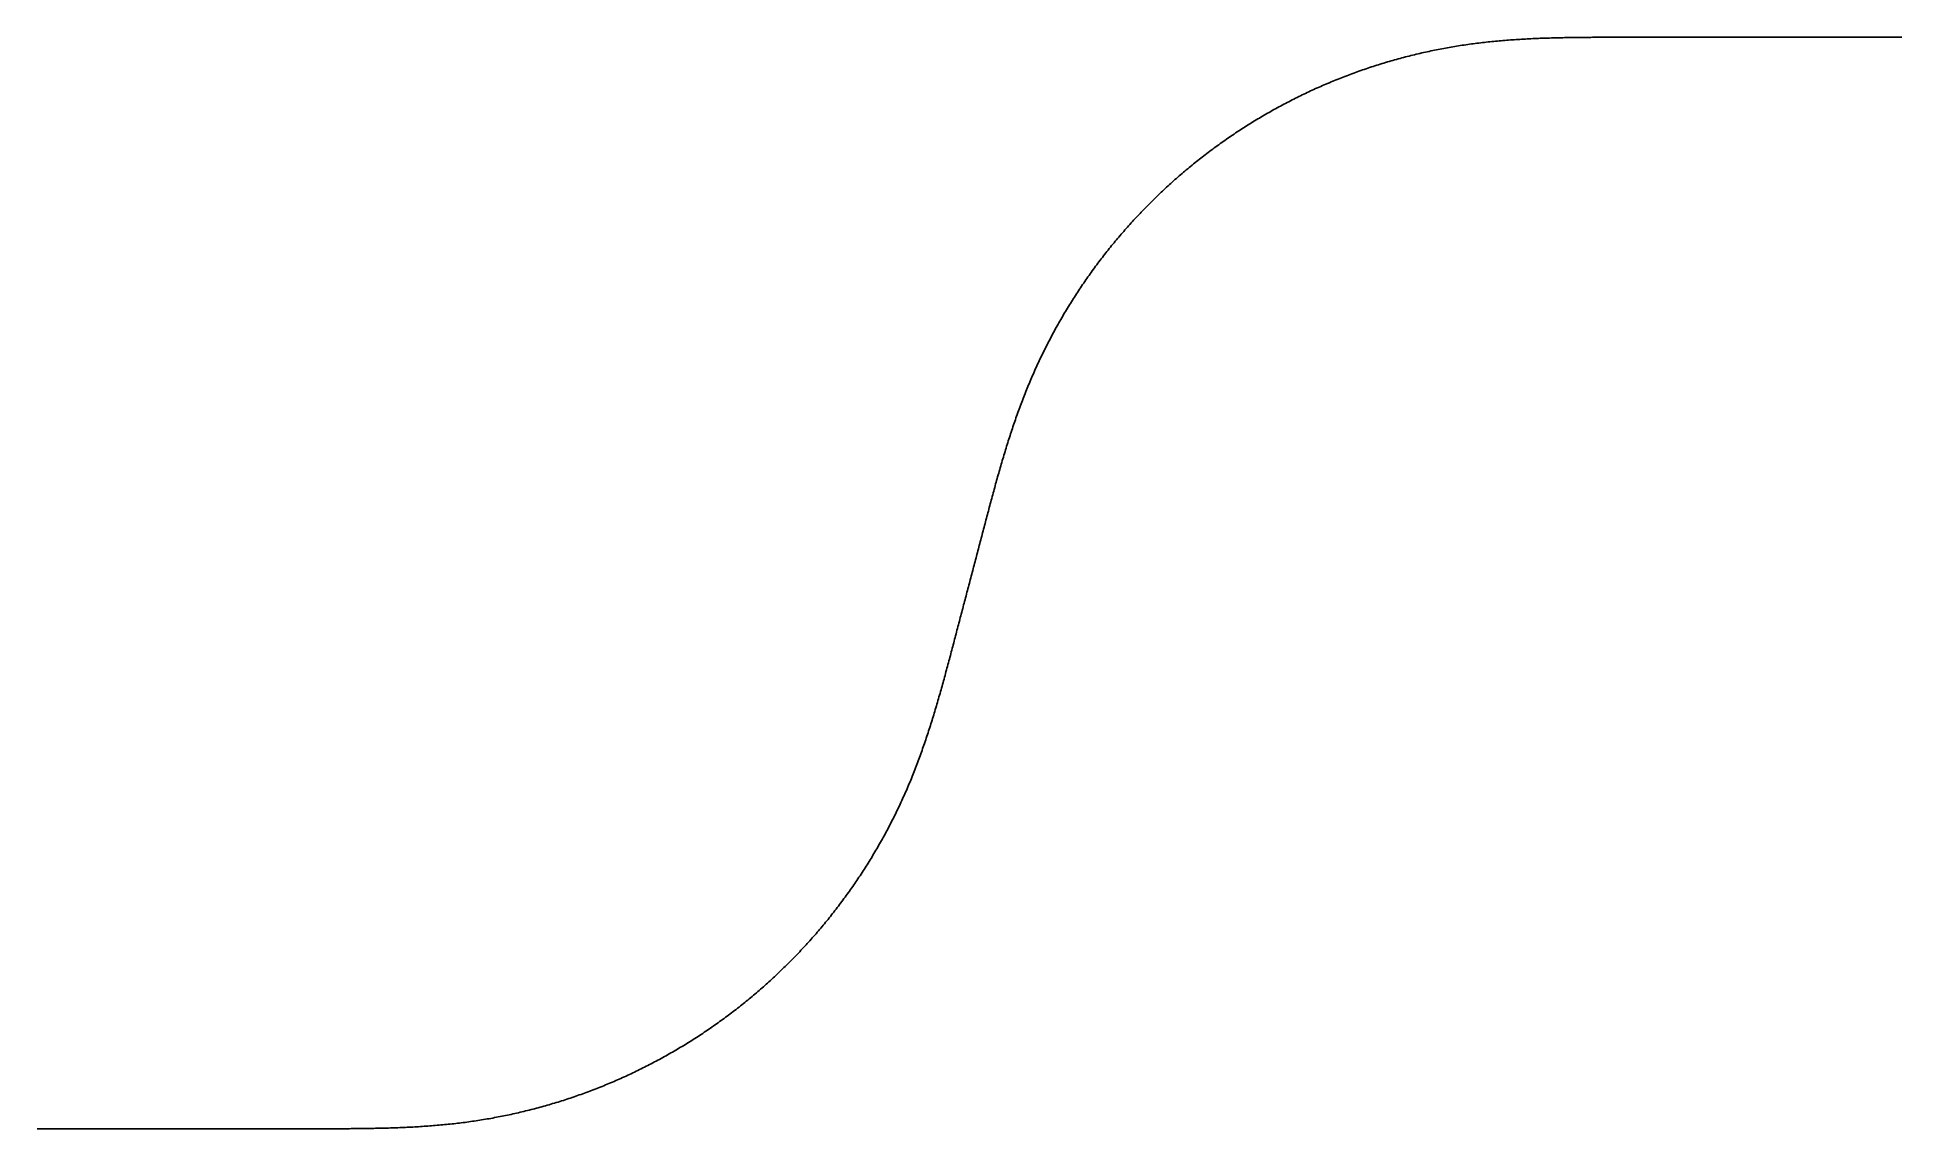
# Model space of a CAD drawing. Header units: metres. Extents: x 0 to 99.8, y 0 to 58.4.
import ezdxf

# ---------------------------------------------------------------- set-up
doc = ezdxf.new("R2010")
doc.units = ezdxf.units.M
doc.layers.add('EJE_VIA', color=3, linetype='Continuous')

msp = doc.modelspace()

# ---------------------------------------------------------------- linework, layer by layer
at = {"layer": 'EJE_VIA'}
msp.add_lwpolyline([(0, 0), (0.1, 0), (0.2, 0), (0.3, 0), (0.4, 0), (0.5, 0), (0.6, 0), (0.7, 0), (0.8, 0), (0.9, 0), (1, 0), (1.1, 0), (1.2, 0), (1.3, 0), (1.4, 0), (1.5, 0), (1.6, 0), (1.7, 0), (1.8, 0), (1.9, 0), (2, 0), (2.1, 0), (2.2, 0), (2.3, 0), (2.4, 0), (2.5, 0), (2.6, 0), (2.7, 0), (2.8, 0), (2.9, 0), (3, 0), (3.1, 0), (3.2, 0), (3.3, 0), (3.4, 0), (3.5, 0), (3.6, 0), (3.7, 0), (3.8, 0), (3.9, 0), (4, 0), (4.1, 0), (4.2, 0), (4.3, 0), (4.4, 0), (4.5, 0), (4.6, 0), (4.7, 0), (4.8, 0), (4.9, 0), (5, 0), (5.1, 0), (5.2, 0), (5.3, 0), (5.4, 0), (5.5, 0), (5.6, 0), (5.7, 0), (5.8, 0), (5.9, 0), (6, 0), (6.1, 0), (6.2, 0), (6.3, 0), (6.4, 0), (6.5, 0), (6.6, 0), (6.7, 0), (6.8, 0), (6.9, 0), (7, 0), (7.1, 0), (7.2, 0), (7.3, 0), (7.4, 0), (7.5, 0), (7.6, 0), (7.7, 0), (7.8, 0), (7.9, 0), (8, 0), (8.1, 0), (8.2, 0), (8.3, 0), (8.4, 0), (8.5, 0), (8.6, 0), (8.7, 0), (8.8, 0), (8.9, 0), (9, 0), (9.1, 0), (9.2, 0), (9.3, 0), (9.4, 0), (9.5, 0), (9.6, 0), (9.7, 0), (9.8, 0), (9.9, 0), (10, 0), (10.1, 0), (10.2, 0), (10.3, 0), (10.4, 0), (10.5, 0), (10.6, 0), (10.7, 0), (10.8, 0), (10.9, 0), (11, 0), (11.1, 0), (11.2, 0), (11.3, 0), (11.4, 0), (11.5, 0), (11.6, 0), (11.7, 0), (11.8, 0), (11.9, 0), (12, 0), (12.1, 0), (12.2, 0), (12.3, 0), (12.4, 0), (12.5, 0), (12.6, 0), (12.7, 0), (12.8, 0), (12.9, 0), (13, 0), (13.1, 0), (13.2, 0), (13.3, 0), (13.4, 0), (13.5, 0), (13.6, 0), (13.7, 0), (13.8, 0), (13.9, 0), (14, 0), (14.1, 0), (14.2, 0), (14.3, 0), (14.4, 0), (14.5, 0), (14.6, 0), (14.7, 0), (14.8, 0), (14.9, 0), (15, 0), (15.1, 0), (15.2, 0), (15.3, 0), (15.4, 0), (15.5, 0), (15.6, 0), (15.7, 0), (15.8, 0), (15.9, 0.001), (16, 0.001), (16.1, 0.001), (16.2, 0.001), (16.3, 0.002), (16.4, 0.002), (16.5, 0.002), (16.6, 0.003), (16.7, 0.003), (16.8, 0.004), (16.9, 0.005), (17, 0.006), (17.1, 0.006), (17.2, 0.007), (17.3, 0.008), (17.4, 0.01), (17.5, 0.011), (17.6, 0.012), (17.7, 0.014), (17.8, 0.015), (17.9, 0.017), (18, 0.019), (18.1, 0.021), (18.2, 0.023), (18.3, 0.025), (18.4, 0.027), (18.5, 0.03), (18.6, 0.032), (18.7, 0.035), (18.8, 0.038), (18.9, 0.041), (19, 0.044), (19.099, 0.048), (19.199, 0.051), (19.299, 0.055), (19.399, 0.059), (19.499, 0.063), (19.599, 0.068), (19.699, 0.072), (19.799, 0.077), (19.899, 0.082), (19.999, 0.087), (20.099, 0.092), (20.198, 0.098), (20.298, 0.103), (20.398, 0.109), (20.498, 0.116), (20.598, 0.122), (20.697, 0.129), (20.797, 0.135), (20.897, 0.143), (20.997, 0.15), (21.096, 0.158), (21.196, 0.165), (21.296, 0.174), (21.395, 0.182), (21.495, 0.191), (21.595, 0.2), (21.694, 0.209), (21.794, 0.218), (21.893, 0.228), (21.993, 0.238), (22.092, 0.248), (22.192, 0.259), (22.291, 0.27), (22.39, 0.281), (22.49, 0.293), (22.589, 0.305), (22.688, 0.317), (22.787, 0.329), (22.887, 0.342), (22.986, 0.355), (23.085, 0.369), (23.184, 0.382), (23.283, 0.396), (23.382, 0.411), (23.481, 0.426), (23.58, 0.441), (23.678, 0.456), (23.777, 0.472), (23.876, 0.488), (23.975, 0.505), (24.073, 0.521), (24.172, 0.538), (24.27, 0.556), (24.369, 0.574), (24.467, 0.592), (24.565, 0.61), (24.663, 0.629), (24.762, 0.648), (24.86, 0.667), (24.958, 0.687), (25.056, 0.707), (25.154, 0.727), (25.251, 0.748), (25.349, 0.769), (25.447, 0.79), (25.545, 0.812), (25.642, 0.834), (25.74, 0.856), (25.837, 0.879), (25.934, 0.902), (26.032, 0.925), (26.129, 0.949), (26.226, 0.973), (26.323, 0.997), (26.42, 1.021), (26.517, 1.046), (26.613, 1.072), (26.71, 1.097), (26.807, 1.123), (26.903, 1.149), (27, 1.176), (27.096, 1.203), (27.192, 1.23), (27.288, 1.257), (27.384, 1.285), (27.48, 1.313), (27.576, 1.342), (27.672, 1.37), (27.768, 1.399), (27.863, 1.429), (27.959, 1.458), (28.054, 1.488), (28.149, 1.519), (28.245, 1.549), (28.34, 1.58), (28.435, 1.612), (28.529, 1.643), (28.624, 1.675), (28.719, 1.708), (28.813, 1.74), (28.908, 1.773), (29.002, 1.806), (29.096, 1.84), (29.191, 1.874), (29.285, 1.908), (29.378, 1.942), (29.472, 1.977), (29.566, 2.012), (29.659, 2.047), (29.753, 2.083), (29.846, 2.119), (29.939, 2.155), (30.032, 2.192), (30.125, 2.229), (30.218, 2.266), (30.311, 2.304), (30.403, 2.342), (30.496, 2.38), (30.588, 2.418), (30.68, 2.457), (30.772, 2.496), (30.864, 2.536), (30.956, 2.575), (31.048, 2.615), (31.139, 2.656), (31.23, 2.696), (31.322, 2.737), (31.413, 2.778), (31.504, 2.82), (31.595, 2.862), (31.685, 2.904), (31.776, 2.946), (31.866, 2.989), (31.956, 3.032), (32.047, 3.075), (32.137, 3.119), (32.226, 3.163), (32.316, 3.207), (32.406, 3.252), (32.495, 3.297), (32.584, 3.342), (32.673, 3.387), (32.762, 3.433), (32.851, 3.479), (32.94, 3.525), (33.028, 3.572), (33.116, 3.619), (33.205, 3.666), (33.293, 3.714), (33.38, 3.761), (33.468, 3.809), (33.556, 3.858), (33.643, 3.906), (33.73, 3.955), (33.817, 4.005), (33.904, 4.054), (33.991, 4.104), (34.077, 4.154), (34.164, 4.205), (34.25, 4.255), (34.336, 4.306), (34.422, 4.358), (34.507, 4.409), (34.593, 4.461), (34.678, 4.513), (34.763, 4.566), (34.848, 4.618), (34.933, 4.671), (35.018, 4.724), (35.102, 4.778), (35.187, 4.832), (35.271, 4.886), (35.355, 4.94), (35.438, 4.995), (35.522, 5.05), (35.605, 5.105), (35.688, 5.161), (35.771, 5.216), (35.854, 5.272), (35.937, 5.329), (36.019, 5.385), (36.102, 5.442), (36.184, 5.499), (36.266, 5.557), (36.347, 5.615), (36.429, 5.672), (36.51, 5.731), (36.591, 5.789), (36.672, 5.848), (36.753, 5.907), (36.833, 5.966), (36.913, 6.026), (36.994, 6.086), (37.074, 6.146), (37.153, 6.206), (37.233, 6.267), (37.312, 6.328), (37.391, 6.389), (37.47, 6.451), (37.549, 6.512), (37.627, 6.574), (37.705, 6.636), (37.784, 6.699), (37.861, 6.762), (37.939, 6.825), (38.017, 6.888), (38.094, 6.951), (38.171, 7.015), (38.248, 7.079), (38.324, 7.144), (38.401, 7.208), (38.477, 7.273), (38.553, 7.338), (38.628, 7.403), (38.704, 7.469), (38.779, 7.535), (38.854, 7.601), (38.929, 7.667), (39.004, 7.734), (39.078, 7.8), (39.152, 7.867), (39.226, 7.935), (39.3, 8.002), (39.374, 8.07), (39.447, 8.138), (39.52, 8.206), (39.593, 8.275), (39.665, 8.344), (39.738, 8.413), (39.81, 8.482), (39.882, 8.552), (39.953, 8.621), (40.025, 8.691), (40.096, 8.761), (40.167, 8.832), (40.238, 8.903), (40.308, 8.973), (40.378, 9.045), (40.449, 9.116), (40.518, 9.188), (40.588, 9.259), (40.657, 9.332), (40.726, 9.404), (40.795, 9.476), (40.864, 9.549), (40.932, 9.622), (41, 9.695), (41.068, 9.769), (41.136, 9.843), (41.203, 9.916), (41.27, 9.991), (41.337, 10.065), (41.404, 10.14), (41.47, 10.214), (41.536, 10.289), (41.602, 10.365), (41.668, 10.44), (41.733, 10.516), (41.798, 10.592), (41.863, 10.668), (41.927, 10.744), (41.992, 10.821), (42.056, 10.897), (42.12, 10.974), (42.183, 11.051), (42.247, 11.129), (42.31, 11.206), (42.373, 11.284), (42.435, 11.362), (42.497, 11.441), (42.559, 11.519), (42.621, 11.598), (42.683, 11.676), (42.744, 11.756), (42.805, 11.835), (42.866, 11.914), (42.926, 11.994), (42.986, 12.074), (43.046, 12.154), (43.106, 12.234), (43.165, 12.315), (43.224, 12.395), (43.283, 12.476), (43.342, 12.557), (43.4, 12.638), (43.458, 12.72), (43.516, 12.801), (43.573, 12.883), (43.631, 12.965), (43.688, 13.047), (43.744, 13.13), (43.801, 13.212), (43.857, 13.295), (43.913, 13.378), (43.968, 13.461), (44.023, 13.545), (44.078, 13.628), (44.133, 13.712), (44.188, 13.796), (44.242, 13.88), (44.296, 13.964), (44.349, 14.048), (44.403, 14.133), (44.456, 14.218), (44.508, 14.303), (44.561, 14.388), (44.613, 14.473), (44.665, 14.559), (44.717, 14.644), (44.768, 14.73), (44.819, 14.816), (44.87, 14.902), (44.92, 14.989), (44.97, 15.075), (45.02, 15.162), (45.07, 15.249), (45.119, 15.336), (45.168, 15.423), (45.217, 15.51), (45.265, 15.597), (45.314, 15.685), (45.362, 15.773), (45.409, 15.861), (45.456, 15.949), (45.503, 16.037), (45.55, 16.126), (45.596, 16.214), (45.643, 16.303), (45.688, 16.392), (45.734, 16.481), (45.779, 16.57), (45.824, 16.659), (45.869, 16.749), (45.913, 16.839), (45.957, 16.928), (46.001, 17.018), (46.044, 17.108), (46.087, 17.199), (46.13, 17.289), (46.173, 17.38), (46.215, 17.47), (46.257, 17.561), (46.298, 17.652), (46.34, 17.743), (46.381, 17.834), (46.421, 17.926), (46.462, 18.017), (46.502, 18.109), (46.542, 18.2), (46.581, 18.292), (46.62, 18.384), (46.659, 18.476), (46.698, 18.569), (46.736, 18.661), (46.774, 18.754), (46.811, 18.846), (46.849, 18.939), (46.886, 19.032), (46.922, 19.125), (46.959, 19.218), (46.995, 19.311), (47.031, 19.405), (47.067, 19.498), (47.102, 19.592), (47.137, 19.685), (47.172, 19.779), (47.206, 19.873), (47.24, 19.967), (47.274, 20.061), (47.308, 20.155), (47.342, 20.249), (47.375, 20.344), (47.408, 20.438), (47.441, 20.532), (47.473, 20.627), (47.505, 20.722), (47.537, 20.816), (47.569, 20.911), (47.601, 21.006), (47.632, 21.101), (47.663, 21.196), (47.694, 21.291), (47.725, 21.386), (47.756, 21.482), (47.786, 21.577), (47.816, 21.672), (47.846, 21.768), (47.876, 21.863), (47.905, 21.959), (47.935, 22.054), (47.964, 22.15), (47.993, 22.245), (48.022, 22.341), (48.051, 22.437), (48.079, 22.533), (48.108, 22.629), (48.136, 22.725), (48.164, 22.821), (48.192, 22.917), (48.22, 23.013), (48.248, 23.109), (48.275, 23.205), (48.303, 23.301), (48.33, 23.397), (48.357, 23.493), (48.384, 23.59), (48.411, 23.686), (48.438, 23.782), (48.465, 23.879), (48.491, 23.975), (48.518, 24.072), (48.544, 24.168), (48.571, 24.264), (48.597, 24.361), (48.623, 24.457), (48.649, 24.554), (48.675, 24.651), (48.701, 24.747), (48.727, 24.844), (48.753, 24.94), (48.779, 25.037), (48.804, 25.134), (48.83, 25.23), (48.856, 25.327), (48.881, 25.424), (48.907, 25.52), (48.932, 25.617), (48.958, 25.714), (48.983, 25.81), (49.009, 25.907), (49.034, 26.004), (49.06, 26.1), (49.085, 26.197), (49.111, 26.294), (49.136, 26.391), (49.161, 26.487), (49.187, 26.584), (49.212, 26.681), (49.238, 26.777), (49.263, 26.874), (49.288, 26.971), (49.314, 27.068), (49.339, 27.164), (49.365, 27.261), (49.39, 27.358), (49.416, 27.454), (49.441, 27.551), (49.466, 27.648), (49.492, 27.745), (49.517, 27.841), (49.543, 27.938), (49.568, 28.035), (49.593, 28.131), (49.619, 28.228), (49.644, 28.325), (49.67, 28.422), (49.695, 28.518), (49.72, 28.615), (49.746, 28.712), (49.771, 28.808), (49.797, 28.905), (49.822, 29.002), (49.848, 29.099), (49.873, 29.195), (49.898, 29.292), (49.924, 29.389), (49.949, 29.485), (49.975, 29.582), (50, 29.679), (50.025, 29.776), (50.051, 29.872), (50.076, 29.969), (50.102, 30.066), (50.127, 30.163), (50.152, 30.259), (50.178, 30.356), (50.203, 30.453), (50.229, 30.549), (50.254, 30.646), (50.28, 30.743), (50.305, 30.84), (50.33, 30.936), (50.356, 31.033), (50.381, 31.13), (50.407, 31.226), (50.432, 31.323), (50.457, 31.42), (50.483, 31.517), (50.508, 31.613), (50.534, 31.71), (50.559, 31.807), (50.584, 31.903), (50.61, 32), (50.635, 32.097), (50.661, 32.194), (50.686, 32.29), (50.712, 32.387), (50.737, 32.484), (50.762, 32.58), (50.788, 32.677), (50.813, 32.774), (50.839, 32.871), (50.864, 32.967), (50.89, 33.064), (50.916, 33.161), (50.941, 33.257), (50.967, 33.354), (50.993, 33.45), (51.019, 33.547), (51.045, 33.644), (51.07, 33.74), (51.096, 33.837), (51.123, 33.933), (51.149, 34.03), (51.175, 34.126), (51.201, 34.223), (51.228, 34.319), (51.254, 34.416), (51.281, 34.512), (51.308, 34.608), (51.334, 34.705), (51.361, 34.801), (51.388, 34.897), (51.415, 34.994), (51.443, 35.09), (51.47, 35.186), (51.498, 35.282), (51.525, 35.378), (51.553, 35.474), (51.581, 35.57), (51.609, 35.666), (51.637, 35.762), (51.666, 35.858), (51.694, 35.954), (51.723, 36.05), (51.752, 36.146), (51.781, 36.241), (51.81, 36.337), (51.839, 36.432), (51.869, 36.528), (51.898, 36.624), (51.928, 36.719), (51.958, 36.814), (51.989, 36.91), (52.019, 37.005), (52.05, 37.1), (52.081, 37.195), (52.112, 37.29), (52.143, 37.385), (52.175, 37.48), (52.206, 37.575), (52.238, 37.67), (52.271, 37.764), (52.303, 37.859), (52.336, 37.953), (52.369, 38.048), (52.402, 38.142), (52.435, 38.236), (52.469, 38.331), (52.503, 38.425), (52.537, 38.519), (52.571, 38.613), (52.606, 38.706), (52.641, 38.8), (52.676, 38.894), (52.712, 38.987), (52.747, 39.08), (52.783, 39.174), (52.82, 39.267), (52.856, 39.36), (52.893, 39.453), (52.931, 39.546), (52.968, 39.638), (53.006, 39.731), (53.044, 39.823), (53.083, 39.916), (53.121, 40.008), (53.16, 40.1), (53.2, 40.192), (53.24, 40.284), (53.28, 40.375), (53.32, 40.467), (53.36, 40.558), (53.401, 40.649), (53.443, 40.741), (53.484, 40.832), (53.526, 40.922), (53.568, 41.013), (53.61, 41.104), (53.653, 41.194), (53.696, 41.284), (53.739, 41.374), (53.783, 41.464), (53.827, 41.554), (53.871, 41.644), (53.916, 41.734), (53.961, 41.823), (54.006, 41.912), (54.051, 42.001), (54.097, 42.09), (54.143, 42.179), (54.189, 42.268), (54.236, 42.356), (54.283, 42.444), (54.33, 42.533), (54.377, 42.621), (54.425, 42.708), (54.473, 42.796), (54.521, 42.884), (54.57, 42.971), (54.619, 43.058), (54.668, 43.145), (54.718, 43.232), (54.768, 43.319), (54.818, 43.405), (54.868, 43.492), (54.919, 43.578), (54.97, 43.664), (55.021, 43.75), (55.072, 43.836), (55.124, 43.921), (55.176, 44.006), (55.229, 44.092), (55.281, 44.177), (55.334, 44.262), (55.388, 44.346), (55.441, 44.431), (55.495, 44.515), (55.549, 44.599), (55.603, 44.683), (55.658, 44.767), (55.713, 44.85), (55.768, 44.934), (55.824, 45.017), (55.879, 45.1), (55.935, 45.183), (55.992, 45.265), (56.048, 45.348), (56.105, 45.43), (56.162, 45.512), (56.22, 45.594), (56.277, 45.676), (56.335, 45.757), (56.394, 45.839), (56.452, 45.92), (56.511, 46.001), (56.57, 46.081), (56.629, 46.162), (56.689, 46.242), (56.749, 46.322), (56.809, 46.402), (56.869, 46.482), (56.93, 46.561), (56.991, 46.641), (57.052, 46.72), (57.113, 46.799), (57.175, 46.878), (57.237, 46.956), (57.299, 47.034), (57.361, 47.112), (57.424, 47.19), (57.487, 47.268), (57.55, 47.345), (57.614, 47.423), (57.678, 47.5), (57.742, 47.576), (57.806, 47.653), (57.87, 47.729), (57.935, 47.806), (58, 47.882), (58.066, 47.957), (58.131, 48.033), (58.197, 48.108), (58.263, 48.183), (58.329, 48.258), (58.396, 48.333), (58.463, 48.407), (58.53, 48.481), (58.597, 48.555), (58.664, 48.629), (58.732, 48.703), (58.8, 48.776), (58.868, 48.849), (58.937, 48.922), (59.006, 48.995), (59.075, 49.067), (59.144, 49.139), (59.213, 49.211), (59.283, 49.283), (59.353, 49.354), (59.423, 49.425), (59.494, 49.496), (59.564, 49.567), (59.635, 49.638), (59.706, 49.708), (59.778, 49.778), (59.849, 49.848), (59.921, 49.917), (59.993, 49.987), (60.066, 50.056), (60.138, 50.125), (60.211, 50.193), (60.284, 50.262), (60.357, 50.33), (60.431, 50.398), (60.504, 50.465), (60.578, 50.533), (60.652, 50.6), (60.726, 50.667), (60.801, 50.733), (60.876, 50.8), (60.951, 50.866), (61.026, 50.932), (61.101, 50.997), (61.177, 51.063), (61.253, 51.128), (61.329, 51.193), (61.405, 51.257), (61.482, 51.322), (61.559, 51.386), (61.636, 51.45), (61.713, 51.513), (61.79, 51.577), (61.868, 51.64), (61.946, 51.703), (62.024, 51.765), (62.102, 51.828), (62.18, 51.89), (62.259, 51.951), (62.338, 52.013), (62.417, 52.074), (62.496, 52.135), (62.575, 52.196), (62.655, 52.256), (62.735, 52.317), (62.815, 52.377), (62.895, 52.436), (62.976, 52.496), (63.056, 52.555), (63.137, 52.614), (63.218, 52.672), (63.299, 52.73), (63.381, 52.789), (63.462, 52.846), (63.544, 52.904), (63.626, 52.961), (63.708, 53.018), (63.791, 53.075), (63.873, 53.131), (63.956, 53.187), (64.039, 53.243), (64.122, 53.299), (64.205, 53.354), (64.289, 53.409), (64.373, 53.464), (64.456, 53.518), (64.541, 53.572), (64.625, 53.626), (64.709, 53.68), (64.794, 53.733), (64.879, 53.786), (64.963, 53.839), (65.049, 53.892), (65.134, 53.944), (65.219, 53.996), (65.305, 54.048), (65.391, 54.099), (65.477, 54.15), (65.563, 54.201), (65.649, 54.251), (65.736, 54.301), (65.822, 54.351), (65.909, 54.401), (65.996, 54.45), (66.083, 54.499), (66.171, 54.548), (66.258, 54.597), (66.346, 54.645), (66.433, 54.693), (66.521, 54.74), (66.609, 54.788), (66.698, 54.835), (66.786, 54.881), (66.875, 54.928), (66.963, 54.974), (67.052, 55.02), (67.141, 55.065), (67.231, 55.111), (67.32, 55.155), (67.409, 55.2), (67.499, 55.244), (67.589, 55.288), (67.679, 55.332), (67.769, 55.376), (67.859, 55.419), (67.949, 55.462), (68.04, 55.504), (68.13, 55.546), (68.221, 55.588), (68.312, 55.63), (68.403, 55.671), (68.494, 55.712), (68.586, 55.753), (68.677, 55.793), (68.769, 55.834), (68.861, 55.873), (68.952, 55.913), (69.044, 55.952), (69.137, 55.991), (69.229, 56.03), (69.321, 56.068), (69.414, 56.106), (69.506, 56.143), (69.599, 56.181), (69.692, 56.218), (69.785, 56.255), (69.878, 56.291), (69.971, 56.327), (70.065, 56.363), (70.158, 56.398), (70.252, 56.434), (70.346, 56.468), (70.439, 56.503), (70.533, 56.537), (70.627, 56.571), (70.722, 56.605), (70.816, 56.638), (70.91, 56.671), (71.005, 56.704), (71.1, 56.736), (71.194, 56.768), (71.289, 56.8), (71.384, 56.831), (71.479, 56.862), (71.574, 56.893), (71.669, 56.923), (71.765, 56.954), (71.86, 56.983), (71.956, 57.013), (72.051, 57.042), (72.147, 57.071), (72.243, 57.099), (72.339, 57.128), (72.435, 57.156), (72.531, 57.183), (72.627, 57.21), (72.724, 57.237), (72.82, 57.264), (72.917, 57.29), (73.013, 57.316), (73.11, 57.342), (73.207, 57.367), (73.303, 57.392), (73.4, 57.417), (73.497, 57.441), (73.594, 57.465), (73.691, 57.489), (73.789, 57.512), (73.886, 57.535), (73.983, 57.558), (74.081, 57.581), (74.178, 57.603), (74.276, 57.624), (74.374, 57.646), (74.471, 57.667), (74.569, 57.688), (74.667, 57.708), (74.765, 57.728), (74.863, 57.748), (74.961, 57.768), (75.059, 57.787), (75.157, 57.806), (75.256, 57.824), (75.354, 57.842), (75.452, 57.86), (75.551, 57.878), (75.649, 57.895), (75.748, 57.912), (75.847, 57.928), (75.945, 57.944), (76.044, 57.96), (76.143, 57.976), (76.242, 57.991), (76.341, 58.006), (76.439, 58.02), (76.538, 58.035), (76.638, 58.049), (76.737, 58.062), (76.836, 58.075), (76.935, 58.088), (77.034, 58.101), (77.133, 58.113), (77.233, 58.125), (77.332, 58.137), (77.431, 58.148), (77.531, 58.159), (77.63, 58.17), (77.73, 58.18), (77.829, 58.19), (77.929, 58.2), (78.028, 58.21), (78.128, 58.219), (78.227, 58.228), (78.327, 58.237), (78.427, 58.245), (78.526, 58.254), (78.626, 58.261), (78.726, 58.269), (78.825, 58.277), (78.925, 58.284), (79.025, 58.291), (79.125, 58.297), (79.224, 58.304), (79.324, 58.31), (79.424, 58.316), (79.524, 58.322), (79.624, 58.328), (79.723, 58.333), (79.823, 58.338), (79.923, 58.343), (80.023, 58.348), (80.123, 58.352), (80.223, 58.357), (80.323, 58.361), (80.423, 58.365), (80.523, 58.369), (80.623, 58.373), (80.723, 58.376), (80.822, 58.379), (80.922, 58.382), (81.022, 58.385), (81.122, 58.388), (81.222, 58.391), (81.322, 58.393), (81.422, 58.396), (81.522, 58.398), (81.622, 58.4), (81.722, 58.402), (81.822, 58.404), (81.922, 58.406), (82.022, 58.407), (82.122, 58.409), (82.222, 58.41), (82.322, 58.412), (82.422, 58.413), (82.522, 58.414), (82.622, 58.415), (82.722, 58.416), (82.822, 58.416), (82.922, 58.417), (83.022, 58.418), (83.122, 58.418), (83.222, 58.419), (83.322, 58.419), (83.422, 58.42), (83.522, 58.42), (83.622, 58.42), (83.722, 58.421), (83.822, 58.421), (83.922, 58.421), (84.022, 58.421), (84.122, 58.421), (84.222, 58.421), (84.322, 58.421), (84.422, 58.421), (84.522, 58.421), (84.622, 58.421), (84.722, 58.421), (84.822, 58.421), (84.922, 58.421), (85.022, 58.421), (85.122, 58.421), (85.222, 58.421), (85.322, 58.421), (85.422, 58.421), (85.522, 58.421), (85.622, 58.421), (85.722, 58.421), (85.822, 58.421), (85.922, 58.421), (86.022, 58.421), (86.122, 58.421), (86.222, 58.421), (86.322, 58.421), (86.422, 58.421), (86.522, 58.421), (86.622, 58.421), (86.722, 58.421), (86.822, 58.421), (86.922, 58.421), (87.022, 58.421), (87.122, 58.421), (87.222, 58.421), (87.322, 58.421), (87.422, 58.421), (87.522, 58.421), (87.622, 58.421), (87.722, 58.421), (87.822, 58.421), (87.922, 58.421), (88.022, 58.421), (88.122, 58.421), (88.222, 58.421), (88.322, 58.421), (88.422, 58.421), (88.522, 58.421), (88.622, 58.421), (88.722, 58.421), (88.822, 58.421), (88.922, 58.421), (89.022, 58.421), (89.122, 58.421), (89.222, 58.421), (89.322, 58.421), (89.422, 58.421), (89.522, 58.421), (89.622, 58.421), (89.722, 58.421), (89.822, 58.421), (89.922, 58.421), (90.022, 58.421), (90.122, 58.421), (90.222, 58.421), (90.322, 58.421), (90.422, 58.421), (90.522, 58.421), (90.622, 58.421), (90.722, 58.421), (90.822, 58.421), (90.922, 58.421), (91.022, 58.421), (91.122, 58.421), (91.222, 58.421), (91.322, 58.421), (91.422, 58.421), (91.522, 58.421), (91.622, 58.421), (91.722, 58.421), (91.822, 58.421), (91.922, 58.421), (92.022, 58.421), (92.122, 58.421), (92.222, 58.421), (92.322, 58.421), (92.422, 58.421), (92.522, 58.421), (92.622, 58.421), (92.722, 58.421), (92.822, 58.421), (92.922, 58.421), (93.022, 58.421), (93.122, 58.421), (93.222, 58.421), (93.322, 58.421), (93.422, 58.421), (93.522, 58.421), (93.622, 58.421), (93.722, 58.421), (93.822, 58.421), (93.922, 58.421), (94.022, 58.421), (94.122, 58.421), (94.222, 58.421), (94.322, 58.421), (94.422, 58.421), (94.522, 58.421), (94.622, 58.421), (94.722, 58.421), (94.822, 58.421), (94.922, 58.421), (95.022, 58.421), (95.122, 58.421), (95.222, 58.421), (95.322, 58.421), (95.422, 58.421), (95.522, 58.421), (95.622, 58.421), (95.722, 58.421), (95.822, 58.421), (95.922, 58.421), (96.022, 58.421), (96.122, 58.421), (96.222, 58.421), (96.322, 58.421), (96.422, 58.421), (96.522, 58.421), (96.622, 58.421), (96.722, 58.421), (96.822, 58.421), (96.922, 58.421), (97.022, 58.421), (97.122, 58.421), (97.222, 58.421), (97.322, 58.421), (97.422, 58.421), (97.522, 58.421), (97.622, 58.421), (97.722, 58.421), (97.822, 58.421), (97.922, 58.421), (98.022, 58.421), (98.122, 58.421), (98.222, 58.421), (98.322, 58.421), (98.422, 58.421), (98.522, 58.421), (98.622, 58.421), (98.722, 58.421), (98.822, 58.421), (98.922, 58.421), (99.022, 58.421), (99.122, 58.421), (99.222, 58.421), (99.322, 58.421), (99.422, 58.421), (99.522, 58.421), (99.622, 58.421), (99.722, 58.421), (99.762, 58.421)], dxfattribs=at)

doc.saveas('drawing.dxf')
